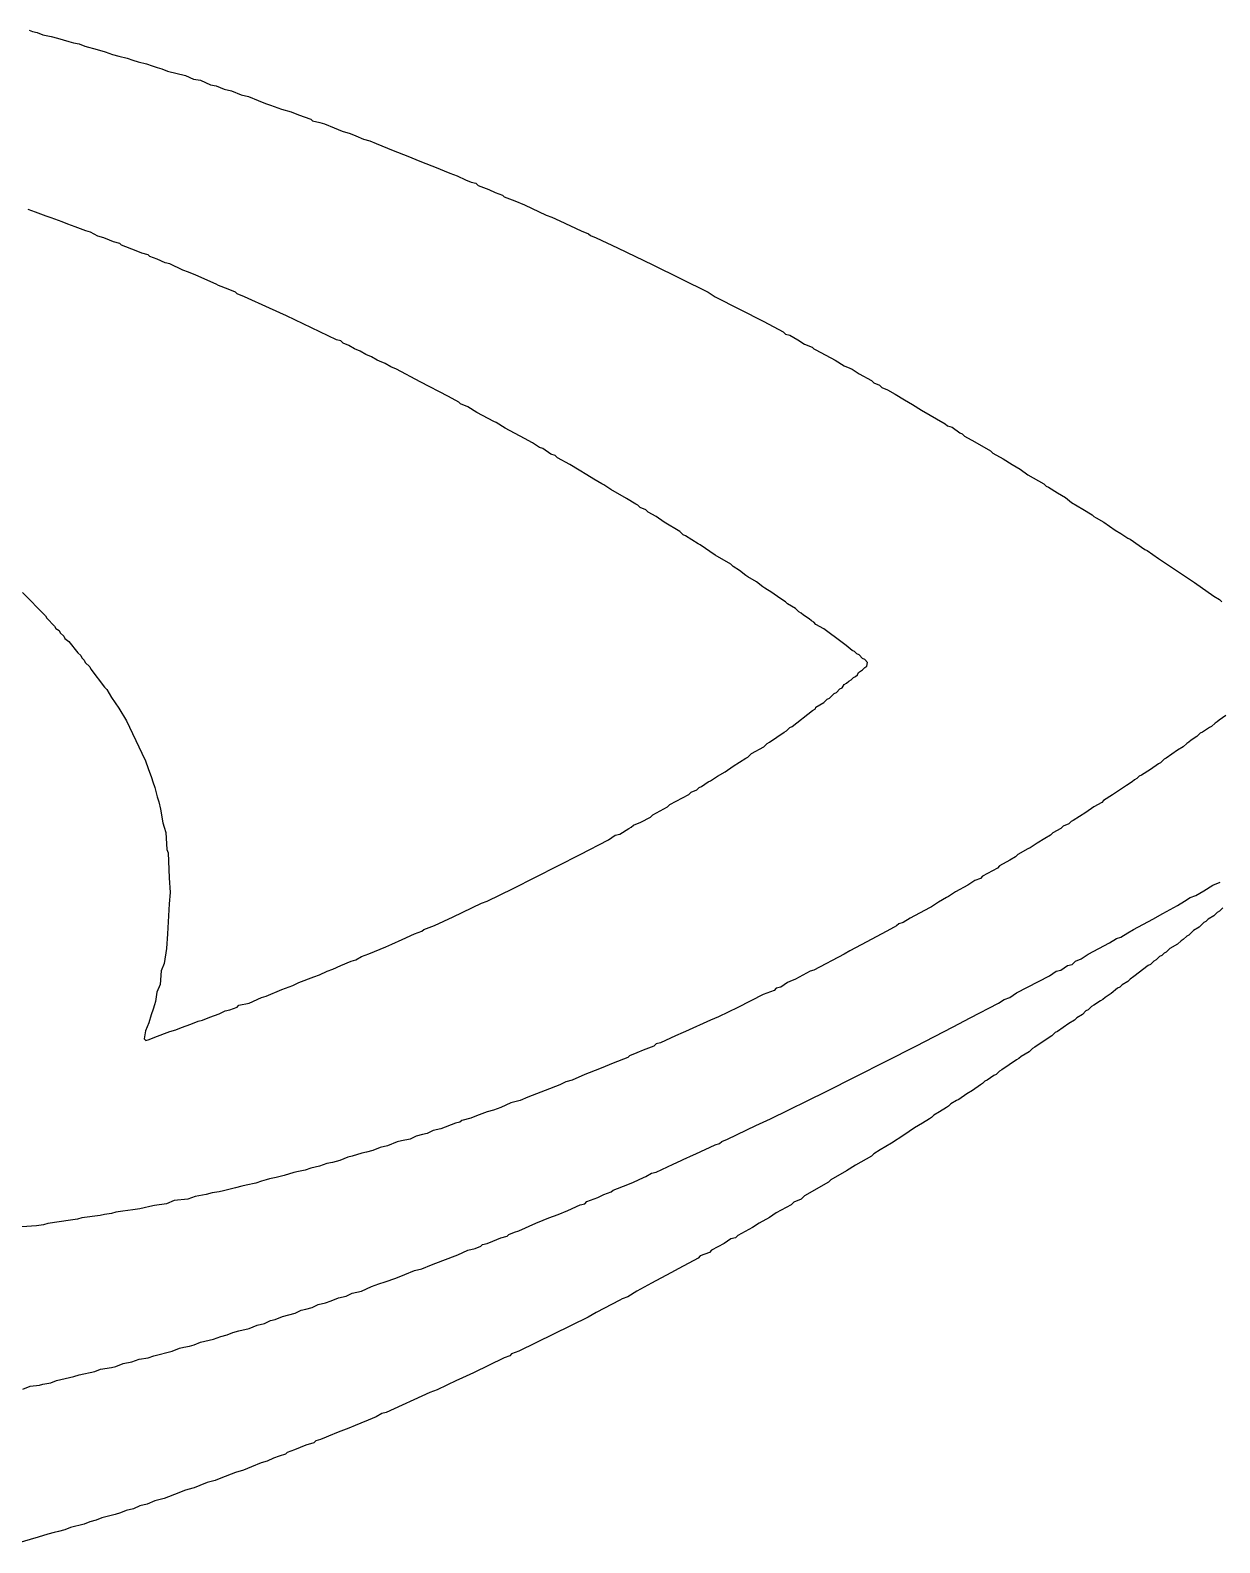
# Model space of a CAD drawing. Header units: inches. Extents: x 0 to 5359, y 0 to 5098.
# Drawn here: x 28.66 to 35.65, y 31.55 to 40.43 of the extents above; entities that cross this region are included whole.
import ezdxf

# ---------------------------------------------------------------- set-up
doc = ezdxf.new("R2010")
doc.units = ezdxf.units.IN
doc.layers.add('Top Overlay', color=2, linetype='Continuous')

msp = doc.modelspace()

# ---------------------------------------------------------------- linework, layer by layer
at = {"layer": 'Top Overlay'}
for p, q in [((28.6517, 40.4344), (28.6716, 40.4277)), ((28.6716, 40.4277), (28.6983, 40.421)), ((28.6983, 40.421), (28.7316, 40.4077)), ((28.7316, 40.4077), (28.7816, 40.3977)), ((28.7816, 40.3977), (28.8182, 40.3877)), ((28.8182, 40.3877), (28.8849, 40.3677)), ((28.8849, 40.3677), (28.9115, 40.3611)), ((28.9115, 40.3611), (28.9449, 40.3544)), ((28.9449, 40.3544), (28.9782, 40.3411)), ((28.9782, 40.3411), (29.0515, 40.3211)), ((29.0515, 40.3211), (29.0981, 40.3078)), ((29.0981, 40.3078), (29.1414, 40.2911)), ((29.1414, 40.2911), (29.1781, 40.2811)), ((29.1781, 40.2811), (29.2281, 40.2711)), ((29.2281, 40.2711), (29.2614, 40.2578)), ((29.2614, 40.2578), (29.2914, 40.2478)), ((29.2914, 40.2478), (29.3413, 40.2378)), ((29.3413, 40.2378), (29.3747, 40.2245)), ((29.3747, 40.2245), (29.4046, 40.2145)), ((29.4046, 40.2145), (29.4313, 40.2078)), ((29.4313, 40.2078), (29.4646, 40.1945)), ((29.4646, 40.1945), (29.5712, 40.1678)), ((29.5712, 40.1678), (29.6179, 40.1478)), ((29.6179, 40.1478), (29.6579, 40.1412)), ((29.6579, 40.1412), (29.7178, 40.1145)), ((29.7178, 40.1145), (29.7511, 40.1078)), ((29.7511, 40.1078), (29.7978, 40.0879)), ((29.7978, 40.0879), (29.8411, 40.0779)), ((29.8411, 40.0779), (29.8977, 40.0545)), ((29.8977, 40.0545), (29.9411, 40.0445)), ((29.9411, 40.0445), (29.9977, 40.0212)), ((29.9977, 40.0212), (30.041, 40.0046)), ((30.041, 40.0046), (30.071, 39.9946)), ((30.071, 39.9946), (30.1343, 39.9712)), ((30.1343, 39.9712), (30.1909, 39.9546)), ((30.1909, 39.9546), (30.2343, 39.9379)), ((30.2343, 39.9379), (30.3076, 39.9113)), ((30.3076, 39.9113), (30.3176, 39.9013)), ((30.3176, 39.9013), (30.3609, 39.8913)), ((30.3609, 39.8913), (30.3875, 39.8846)), ((30.3875, 39.8846), (30.4442, 39.8613)), ((30.4442, 39.8613), (30.4908, 39.8413)), ((30.4908, 39.8413), (30.5375, 39.828)), ((30.5375, 39.828), (30.5708, 39.8146)), ((30.5708, 39.8146), (30.6174, 39.7947)), ((30.6174, 39.7947), (30.6541, 39.7847)), ((30.6541, 39.7847), (30.6907, 39.768)), ((30.6907, 39.768), (30.7907, 39.728)), ((30.7907, 39.728), (30.8773, 39.6947)), ((30.8773, 39.6947), (30.9239, 39.6747)), ((30.9239, 39.6747), (30.9573, 39.6614)), ((30.9573, 39.6614), (31.0439, 39.6281)), ((31.0439, 39.6281), (31.0905, 39.6081)), ((31.0905, 39.6081), (31.1238, 39.5947)), ((31.1238, 39.5947), (31.1672, 39.5781)), ((31.1672, 39.5781), (31.2171, 39.5548)), ((31.2171, 39.5548), (31.2505, 39.5414)), ((31.2505, 39.5414), (31.2771, 39.5348)), ((31.2771, 39.5348), (31.2904, 39.5214)), ((31.2904, 39.5214), (31.3537, 39.4981)), ((31.3537, 39.4981), (31.3904, 39.4815)), ((31.3904, 39.4815), (31.4337, 39.4648)), ((28.6883, 39.3649), (28.645, 39.3815)), ((31.4337, 39.4648), (31.4437, 39.4548)), ((31.4437, 39.4548), (31.507, 39.4315)), ((31.507, 39.4315), (31.5636, 39.4082)), ((31.5636, 39.4082), (31.6903, 39.3482)), ((28.7516, 39.3415), (28.6883, 39.3649)), ((28.7816, 39.3315), (28.7516, 39.3415)), ((28.8449, 39.3082), (28.7816, 39.3315)), ((28.8782, 39.2949), (28.8449, 39.3082)), ((28.9215, 39.2782), (28.8782, 39.2949)), ((31.6903, 39.3482), (31.7236, 39.3349)), ((31.7236, 39.3349), (31.7702, 39.3149)), ((31.7702, 39.3149), (31.8968, 39.2549)), ((28.9848, 39.2549), (28.9215, 39.2782)), ((29.0115, 39.2482), (28.9848, 39.2549)), ((29.0548, 39.2249), (29.0115, 39.2482)), ((29.0915, 39.2149), (29.0548, 39.2249)), ((29.1248, 39.2016), (29.0915, 39.2149)), ((29.1481, 39.1916), (29.1248, 39.2016)), ((31.8968, 39.2549), (31.9401, 39.2382)), ((31.9401, 39.2382), (31.9501, 39.2283)), ((31.9501, 39.2283), (31.9834, 39.2149)), ((31.9834, 39.2149), (32.1101, 39.155)), ((29.1847, 39.1816), (29.1481, 39.1916)), ((29.1947, 39.1716), (29.1847, 39.1816)), ((29.2814, 39.1383), (29.1947, 39.1716)), ((29.3147, 39.125), (29.2814, 39.1383)), ((29.3513, 39.115), (29.3147, 39.125)), ((29.3613, 39.105), (29.3513, 39.115)), ((32.1101, 39.155), (32.3166, 39.055)), ((29.4046, 39.0883), (29.3613, 39.105)), ((29.4513, 39.0683), (29.4046, 39.0883)), ((29.4779, 39.0617), (29.4513, 39.0683)), ((29.5546, 39.025), (29.4779, 39.0617)), ((29.5879, 39.0117), (29.5546, 39.025)), ((32.3166, 39.055), (32.6431, 38.8951)), ((29.6312, 38.995), (29.5879, 39.0117)), ((29.7511, 38.9417), (29.6312, 38.995)), ((29.7645, 38.9351), (29.7511, 38.9417)), ((29.8211, 38.9117), (29.7645, 38.9351)), ((29.8644, 38.8951), (29.8211, 38.9117)), ((29.8744, 38.8851), (29.8644, 38.8951)), ((29.9177, 38.8684), (29.8744, 38.8851)), ((30.0643, 38.8018), (29.9177, 38.8684)), ((32.6431, 38.8951), (32.6831, 38.8684)), ((32.6831, 38.8684), (32.9697, 38.7218)), ((30.1643, 38.7551), (30.0643, 38.8018)), ((30.4575, 38.6152), (30.1643, 38.7551)), ((32.9697, 38.7218), (33.0829, 38.6618)), ((30.4841, 38.6085), (30.4575, 38.6152)), ((30.4975, 38.5952), (30.4841, 38.6085)), ((30.5308, 38.5819), (30.4975, 38.5952)), ((30.5641, 38.5619), (30.5308, 38.5819)), ((33.0829, 38.6618), (33.0963, 38.6485)), ((33.0963, 38.6485), (33.1229, 38.6419)), ((33.1229, 38.6419), (33.1696, 38.6152)), ((33.1696, 38.6152), (33.2095, 38.5885)), ((33.2095, 38.5885), (33.2529, 38.5719)), ((30.5974, 38.5486), (30.5641, 38.5619)), ((30.6307, 38.5286), (30.5974, 38.5486)), ((30.6641, 38.5152), (30.6307, 38.5286)), ((30.6974, 38.4953), (30.6641, 38.5152)), ((30.7107, 38.4886), (30.6974, 38.4953)), ((33.2529, 38.5719), (33.2629, 38.5619)), ((33.2629, 38.5619), (33.2762, 38.5552)), ((33.2762, 38.5552), (33.3895, 38.4953)), ((33.3895, 38.4953), (33.4428, 38.4619)), ((30.744, 38.4753), (30.7107, 38.4886)), ((30.7773, 38.4553), (30.744, 38.4753)), ((30.8107, 38.4419), (30.7773, 38.4553)), ((30.9506, 38.3686), (30.8107, 38.4419)), ((33.4428, 38.4619), (33.4761, 38.4486)), ((33.4761, 38.4486), (33.4894, 38.4419)), ((33.4894, 38.4419), (33.5294, 38.4153)), ((33.5294, 38.4153), (33.6027, 38.3753)), ((31.1172, 38.282), (30.9506, 38.3686)), ((33.6027, 38.3753), (33.616, 38.362)), ((33.616, 38.362), (33.6493, 38.3487)), ((33.6493, 38.3487), (33.6627, 38.3353)), ((33.6627, 38.3353), (33.696, 38.322)), ((33.696, 38.322), (33.7426, 38.2953)), ((31.1772, 38.2487), (31.1172, 38.282)), ((31.1872, 38.2387), (31.1772, 38.2487)), ((31.2305, 38.222), (31.1872, 38.2387)), ((33.7426, 38.2953), (33.7959, 38.262)), ((33.7959, 38.262), (33.8426, 38.2354)), ((33.8426, 38.2354), (33.8959, 38.2021)), ((31.2838, 38.1887), (31.2305, 38.222)), ((31.3837, 38.1354), (31.2838, 38.1887)), ((31.3971, 38.1288), (31.3837, 38.1354)), ((33.8959, 38.2021), (34.0358, 38.1221)), ((31.4504, 38.0954), (31.3971, 38.1288)), ((31.5636, 38.0355), (31.4504, 38.0954)), ((34.0358, 38.1221), (34.0492, 38.1088)), ((34.0492, 38.1088), (34.0758, 38.1021)), ((34.0758, 38.1021), (34.1225, 38.0688)), ((34.1225, 38.0688), (34.1358, 38.0621)), ((34.1358, 38.0621), (34.1491, 38.0488)), ((34.1491, 38.0488), (34.2091, 38.0155)), ((31.6103, 38.0088), (31.5636, 38.0355)), ((31.6503, 37.9822), (31.6103, 38.0088)), ((31.6703, 37.9755), (31.6503, 37.9822)), ((31.7169, 37.9422), (31.6703, 37.9755)), ((34.2091, 38.0155), (34.3024, 37.9622)), ((34.3024, 37.9622), (34.3157, 37.9488)), ((31.7436, 37.9355), (31.7169, 37.9422)), ((31.7569, 37.9222), (31.7436, 37.9355)), ((31.8302, 37.8822), (31.7569, 37.9222)), ((31.8835, 37.8489), (31.8302, 37.8822)), ((34.3157, 37.9488), (34.3757, 37.9155)), ((34.3757, 37.9155), (34.429, 37.8822)), ((34.429, 37.8822), (34.4756, 37.8556)), ((31.9301, 37.8222), (31.8835, 37.8489)), ((31.9701, 37.7956), (31.9301, 37.8222)), ((32.0168, 37.7689), (31.9701, 37.7956)), ((34.4756, 37.8556), (34.5223, 37.8222)), ((34.5223, 37.8222), (34.6156, 37.7689)), ((32.0301, 37.7623), (32.0168, 37.7689)), ((32.0701, 37.7356), (32.0301, 37.7623)), ((32.1634, 37.6823), (32.0701, 37.7356)), ((34.6156, 37.7689), (34.6289, 37.7556)), ((34.6289, 37.7556), (34.6422, 37.7489)), ((34.6422, 37.7489), (34.6955, 37.7156)), ((34.6955, 37.7156), (34.7422, 37.689)), ((32.2167, 37.649), (32.1634, 37.6823)), ((32.23, 37.6423), (32.2167, 37.649)), ((32.2433, 37.629), (32.23, 37.6423)), ((32.2766, 37.6157), (32.2433, 37.629)), ((32.29, 37.6023), (32.2766, 37.6157)), ((32.3366, 37.5757), (32.29, 37.6023)), ((34.7422, 37.689), (34.7788, 37.659)), ((34.7788, 37.659), (34.8455, 37.619)), ((34.8455, 37.619), (34.8988, 37.5857)), ((32.3833, 37.5424), (32.3366, 37.5757)), ((32.4766, 37.4891), (32.3833, 37.5424)), ((34.8988, 37.5857), (34.9088, 37.5757)), ((34.9088, 37.5757), (34.9221, 37.569)), ((34.9221, 37.569), (34.9687, 37.5424)), ((34.9687, 37.5424), (35.0354, 37.4957)), ((32.4965, 37.4691), (32.4766, 37.4891)), ((32.5099, 37.4624), (32.4965, 37.4691)), ((32.5832, 37.4158), (32.5099, 37.4624)), ((35.0354, 37.4957), (35.0687, 37.4757)), ((35.0687, 37.4757), (35.1087, 37.4491)), ((35.1087, 37.4491), (35.122, 37.4424)), ((35.122, 37.4424), (35.2086, 37.3824)), ((32.5965, 37.4091), (32.5832, 37.4158)), ((32.6831, 37.3491), (32.5965, 37.4091)), ((32.7764, 37.2958), (32.6831, 37.3491)), ((35.2086, 37.3824), (35.2219, 37.3758)), ((35.2219, 37.3758), (35.2886, 37.3291)), ((32.7897, 37.2825), (32.7764, 37.2958)), ((32.8264, 37.2592), (32.7897, 37.2825)), ((32.863, 37.2292), (32.8264, 37.2592)), ((35.2886, 37.3291), (35.3019, 37.3225)), ((35.3019, 37.3225), (35.3885, 37.2625)), ((35.3885, 37.2625), (35.4019, 37.2558)), ((35.4019, 37.2558), (35.4885, 37.1959)), ((32.8764, 37.2225), (32.863, 37.2292)), ((32.9263, 37.1925), (32.8764, 37.2225)), ((32.963, 37.1625), (32.9263, 37.1925)), ((32.9763, 37.1559), (32.963, 37.1625)), ((35.4885, 37.1959), (35.5018, 37.1892)), ((35.5018, 37.1892), (35.6151, 37.1092)), ((28.6117, 37.1292), (28.7483, 36.9926)), ((33.0163, 37.1292), (32.9763, 37.1559)), ((33.0629, 37.0959), (33.0163, 37.1292)), ((33.0963, 37.0759), (33.0629, 37.0959)), ((33.1096, 37.0626), (33.0963, 37.0759)), ((35.6151, 37.1092), (35.6484, 37.0892)), ((35.6484, 37.0892), (35.6617, 37.0759)), ((28.7483, 36.9926), (28.7549, 36.9793)), ((28.7549, 36.9793), (28.8016, 36.9326)), ((33.1562, 37.0359), (33.1096, 37.0626)), ((33.1762, 37.0159), (33.1562, 37.0359)), ((33.1896, 37.0093), (33.1762, 37.0159)), ((33.2029, 36.996), (33.1896, 37.0093)), ((33.2362, 36.976), (33.2029, 36.996)), ((28.8016, 36.9326), (28.8083, 36.9193)), ((28.8083, 36.9193), (28.8282, 36.906)), ((28.8282, 36.906), (28.8349, 36.8927)), ((28.8349, 36.8927), (28.8549, 36.8727)), ((33.2495, 36.9626), (33.2362, 36.976)), ((33.2629, 36.956), (33.2495, 36.9626)), ((33.2762, 36.9426), (33.2629, 36.956)), ((33.3228, 36.916), (33.2762, 36.9426)), ((33.4294, 36.836), (33.3228, 36.916)), ((28.8549, 36.8727), (28.8616, 36.8593)), ((28.8616, 36.8593), (28.8849, 36.8427)), ((28.8849, 36.8427), (28.9382, 36.7761)), ((33.4528, 36.8194), (33.4294, 36.836)), ((33.4894, 36.7894), (33.4528, 36.8194)), ((28.9382, 36.7761), (28.9549, 36.7594)), ((28.9549, 36.7594), (28.9615, 36.7461)), ((28.9615, 36.7461), (28.9748, 36.7327)), ((28.9748, 36.7327), (28.9815, 36.7194)), ((28.9815, 36.7194), (29.0082, 36.6928)), ((33.5027, 36.7827), (33.4894, 36.7894)), ((33.5161, 36.7694), (33.5027, 36.7827)), ((33.5294, 36.7627), (33.5161, 36.7694)), ((33.5494, 36.7427), (33.5294, 36.7627)), ((33.5627, 36.7361), (33.5494, 36.7427)), ((33.5794, 36.7194), (33.5627, 36.7361)), ((33.576, 36.6961), (33.5794, 36.7194)), ((29.0082, 36.6928), (29.0148, 36.6794)), ((29.0148, 36.6794), (29.0948, 36.5728)), ((33.4828, 36.6161), (33.4961, 36.6295)), ((33.4961, 36.6295), (33.5094, 36.6361)), ((33.5094, 36.6361), (33.5194, 36.6461)), ((33.5194, 36.6461), (33.5261, 36.6594)), ((33.5261, 36.6594), (33.5494, 36.6761)), ((33.5494, 36.6761), (33.5627, 36.6894)), ((33.5627, 36.6894), (33.576, 36.6961)), ((29.0948, 36.5728), (29.1081, 36.5595)), ((29.1081, 36.5595), (29.1348, 36.5128)), ((33.3561, 36.5095), (33.3828, 36.5362)), ((33.3828, 36.5362), (33.3961, 36.5428)), ((33.3961, 36.5428), (33.4161, 36.5628)), ((33.4161, 36.5628), (33.4294, 36.5695)), ((33.4294, 36.5695), (33.4428, 36.5895)), ((33.4428, 36.5895), (33.4561, 36.5961)), ((33.4561, 36.5961), (33.4694, 36.6095)), ((33.4694, 36.6095), (33.4828, 36.6161)), ((29.1348, 36.5128), (29.1781, 36.4495)), ((29.1781, 36.4495), (29.2247, 36.3762)), ((33.2562, 36.4362), (33.2729, 36.4462)), ((33.2729, 36.4462), (33.2762, 36.4562)), ((33.2762, 36.4562), (33.3228, 36.4829)), ((33.3228, 36.4829), (33.3428, 36.5028)), ((33.3428, 36.5028), (33.3561, 36.5095)), ((29.2247, 36.3762), (29.3147, 36.1863)), ((33.1362, 36.3429), (33.2562, 36.4362)), ((35.6218, 36.3629), (35.6018, 36.3429)), ((35.6351, 36.3696), (35.6218, 36.3629)), ((35.6451, 36.3796), (35.6351, 36.3696)), ((35.6851, 36.4062), (35.6451, 36.3796)), ((33.003, 36.2496), (33.0896, 36.3096)), ((33.0896, 36.3096), (33.1029, 36.3163)), ((33.1029, 36.3163), (33.1229, 36.3363)), ((33.1229, 36.3363), (33.1362, 36.3429)), ((35.5151, 36.2829), (35.4818, 36.263)), ((35.5351, 36.3029), (35.5151, 36.2829)), ((35.5485, 36.3096), (35.5351, 36.3029)), ((35.5884, 36.3363), (35.5485, 36.3096)), ((35.6018, 36.3429), (35.5884, 36.3363)), ((29.3147, 36.1863), (29.3347, 36.1397)), ((32.8764, 36.163), (32.8964, 36.183)), ((32.8964, 36.183), (32.9697, 36.223)), ((32.9697, 36.223), (32.9896, 36.243)), ((32.9896, 36.243), (33.003, 36.2496)), ((35.4019, 36.203), (35.3352, 36.1563)), ((35.4352, 36.223), (35.4019, 36.203)), ((35.4552, 36.243), (35.4352, 36.223)), ((35.4685, 36.2496), (35.4552, 36.243)), ((35.4818, 36.263), (35.4685, 36.2496)), ((29.3347, 36.1397), (29.3513, 36.0964)), ((29.3513, 36.0964), (29.3713, 36.0431)), ((32.7431, 36.0764), (32.7897, 36.1097)), ((32.7897, 36.1097), (32.863, 36.1563)), ((32.863, 36.1563), (32.8764, 36.163)), ((35.2886, 36.123), (35.2419, 36.0897)), ((35.3019, 36.1297), (35.2886, 36.123)), ((35.3219, 36.1497), (35.3019, 36.1297)), ((35.3352, 36.1563), (35.3219, 36.1497)), ((29.3713, 36.0431), (29.378, 36.0164)), ((29.378, 36.0164), (29.3913, 35.9831)), ((32.6032, 35.9898), (32.6431, 36.0164)), ((32.6431, 36.0164), (32.6565, 36.0231)), ((32.6565, 36.0231), (32.6965, 36.0497)), ((32.6965, 36.0497), (32.7431, 36.0764)), ((35.1353, 36.0164), (35.102, 35.9964)), ((35.1486, 36.0297), (35.1353, 36.0164)), ((35.162, 36.0364), (35.1486, 36.0297)), ((35.1753, 36.0497), (35.162, 36.0364)), ((35.1886, 36.0564), (35.1753, 36.0497)), ((35.2419, 36.0897), (35.1886, 36.0564)), ((29.3913, 35.9831), (29.4046, 35.9298)), ((29.4046, 35.9298), (29.4146, 35.8998)), ((32.4166, 35.8831), (32.5299, 35.9431)), ((32.5299, 35.9431), (32.5432, 35.9564)), ((32.5432, 35.9564), (32.5765, 35.9698)), ((32.5765, 35.9698), (32.5898, 35.9831)), ((32.5898, 35.9831), (32.6032, 35.9898)), ((35.0187, 35.9398), (34.9654, 35.9065)), ((35.102, 35.9964), (35.0187, 35.9398)), ((29.4146, 35.8998), (29.4246, 35.8565)), ((29.4246, 35.8565), (29.438, 35.7765)), ((32.3166, 35.8232), (32.4033, 35.8698)), ((32.4033, 35.8698), (32.4166, 35.8831)), ((34.8621, 35.8365), (34.7888, 35.7898)), ((34.9088, 35.8698), (34.8621, 35.8365)), ((34.9554, 35.8965), (34.9088, 35.8698)), ((34.9654, 35.9065), (34.9554, 35.8965)), ((29.438, 35.7765), (29.4446, 35.7499)), ((29.4446, 35.7499), (29.4546, 35.7199)), ((32.1234, 35.7099), (32.1767, 35.7432)), ((32.1767, 35.7432), (32.19, 35.7499)), ((32.19, 35.7499), (32.2033, 35.7632)), ((32.2033, 35.7632), (32.2467, 35.7798)), ((32.2467, 35.7798), (32.3033, 35.8098)), ((32.3033, 35.8098), (32.3166, 35.8232)), ((34.7155, 35.7432), (34.6689, 35.7165)), ((34.7288, 35.7565), (34.7155, 35.7432)), ((34.7622, 35.7699), (34.7288, 35.7565)), ((34.7755, 35.7832), (34.7622, 35.7699)), ((34.7888, 35.7898), (34.7755, 35.7832)), ((29.4546, 35.7199), (29.4613, 35.6199)), ((31.8902, 35.5899), (32.0567, 35.6766)), ((32.0567, 35.6766), (32.0967, 35.7032)), ((32.0967, 35.7032), (32.1234, 35.7099)), ((34.5756, 35.6566), (34.5356, 35.6299)), ((34.6222, 35.6832), (34.5756, 35.6566)), ((34.6555, 35.7032), (34.6222, 35.6832)), ((34.6689, 35.7165), (34.6555, 35.7032)), ((29.4613, 35.6199), (29.4679, 35.5999)), ((29.4679, 35.5999), (29.4746, 35.4533)), ((31.497, 35.39), (31.8902, 35.5899)), ((34.449, 35.5766), (34.4157, 35.5566)), ((34.4623, 35.5899), (34.449, 35.5766)), ((34.5223, 35.6233), (34.4623, 35.5899)), ((34.5356, 35.6299), (34.5223, 35.6233)), ((34.3424, 35.51), (34.2557, 35.4633)), ((34.3557, 35.5233), (34.3424, 35.51)), ((34.4157, 35.5566), (34.3557, 35.5233)), ((29.4746, 35.4533), (29.4813, 35.3667)), ((31.3437, 35.3167), (31.497, 35.39)), ((34.1691, 35.41), (34.0958, 35.37)), ((34.2091, 35.4367), (34.1691, 35.41)), ((34.2424, 35.45), (34.2091, 35.4367)), ((34.2557, 35.4633), (34.2424, 35.45)), ((35.5551, 35.3767), (35.6084, 35.41)), ((35.6084, 35.41), (35.6517, 35.4267)), ((29.4746, 35.3001), (29.4646, 35.1235)), ((29.4813, 35.3667), (29.4746, 35.3001)), ((31.1438, 35.2234), (31.3104, 35.3034)), ((31.3104, 35.3034), (31.3437, 35.3167)), ((33.9959, 35.3101), (33.9559, 35.2834)), ((34.0425, 35.3367), (33.9959, 35.3101)), ((34.0558, 35.3434), (34.0425, 35.3367)), ((34.0958, 35.37), (34.0558, 35.3434)), ((35.4019, 35.2901), (35.4418, 35.3167)), ((35.4418, 35.3167), (35.4752, 35.3367)), ((35.4752, 35.3367), (35.5085, 35.35)), ((35.5085, 35.35), (35.5551, 35.3767)), ((31.0339, 35.1735), (31.1438, 35.2234)), ((33.8293, 35.2168), (33.7893, 35.1901)), ((33.9425, 35.2767), (33.8293, 35.2168)), ((33.9559, 35.2834), (33.9425, 35.2767)), ((35.142, 35.1501), (35.2553, 35.2101)), ((35.2553, 35.2101), (35.3152, 35.2434)), ((35.3152, 35.2434), (35.4019, 35.2901)), ((35.5818, 35.2101), (35.5685, 35.1968)), ((35.6151, 35.2301), (35.5818, 35.2101)), ((35.6351, 35.2501), (35.6151, 35.2301)), ((35.6484, 35.2568), (35.6351, 35.2501)), ((35.6684, 35.2767), (35.6484, 35.2568)), ((29.4646, 35.1235), (29.458, 35.0369)), ((30.844, 35.0902), (30.9173, 35.1235)), ((30.9173, 35.1235), (30.9606, 35.1401)), ((30.9606, 35.1401), (30.9706, 35.1501)), ((30.9706, 35.1501), (31.0339, 35.1735)), ((33.6893, 35.1368), (33.576, 35.0768)), ((33.736, 35.1635), (33.6893, 35.1368)), ((33.7493, 35.1701), (33.736, 35.1635)), ((33.7626, 35.1835), (33.7493, 35.1701)), ((33.7893, 35.1901), (33.7626, 35.1835)), ((35.0687, 35.1035), (35.1087, 35.1301)), ((35.1087, 35.1301), (35.142, 35.1501)), ((35.4685, 35.1168), (35.4552, 35.1102)), ((35.4952, 35.1435), (35.4685, 35.1168)), ((35.5285, 35.1635), (35.4952, 35.1435)), ((35.5551, 35.1901), (35.5285, 35.1635)), ((35.5685, 35.1968), (35.5551, 35.1901)), ((29.458, 35.0369), (29.4446, 34.9502)), ((30.6474, 35.0069), (30.7474, 35.0469)), ((30.7474, 35.0469), (30.784, 35.0635)), ((30.784, 35.0635), (30.844, 35.0902)), ((33.4761, 35.0235), (33.4428, 35.0035)), ((33.576, 35.0768), (33.4761, 35.0235)), ((34.8754, 35.0035), (35.0021, 35.0702)), ((35.0021, 35.0702), (35.042, 35.0968)), ((35.042, 35.0968), (35.0687, 35.1035)), ((35.3552, 35.0369), (35.3352, 35.0169)), ((35.4019, 35.0635), (35.3552, 35.0369)), ((35.4219, 35.0835), (35.4019, 35.0635)), ((35.4352, 35.0902), (35.4219, 35.0835)), ((35.4552, 35.1102), (35.4352, 35.0902)), ((29.4446, 34.9502), (29.428, 34.9069)), ((30.4375, 34.9169), (30.4841, 34.9369)), ((30.4841, 34.9369), (30.5441, 34.9636)), ((30.5441, 34.9636), (30.5708, 34.9702)), ((30.5708, 34.9702), (30.6041, 34.9902)), ((30.6041, 34.9902), (30.6474, 35.0069)), ((33.4428, 35.0035), (33.2629, 34.9103)), ((34.7155, 34.9103), (34.7555, 34.9369)), ((34.7555, 34.9369), (34.7822, 34.9436)), ((34.7822, 34.9436), (34.8021, 34.9636)), ((34.8021, 34.9636), (34.8355, 34.9769)), ((34.8355, 34.9769), (34.8754, 35.0035)), ((35.2286, 34.9369), (35.1453, 34.8736)), ((35.2419, 34.9436), (35.2286, 34.9369)), ((35.2619, 34.9636), (35.2419, 34.9436)), ((35.2753, 34.9702), (35.2619, 34.9636)), ((35.2952, 34.9902), (35.2753, 34.9702)), ((35.3086, 34.9969), (35.2952, 34.9902)), ((35.3219, 35.0102), (35.3086, 34.9969)), ((35.3352, 35.0169), (35.3219, 35.0102)), ((29.428, 34.9069), (29.4213, 34.827)), ((30.2376, 34.837), (30.3242, 34.8703)), ((30.3242, 34.8703), (30.3575, 34.8836)), ((30.3575, 34.8836), (30.4042, 34.9036)), ((30.4042, 34.9036), (30.4375, 34.9169)), ((33.1562, 34.8569), (33.1229, 34.8436)), ((33.2429, 34.9036), (33.1562, 34.8569)), ((33.2629, 34.9103), (33.2429, 34.9036)), ((34.4556, 34.777), (34.6489, 34.8769)), ((34.6489, 34.8769), (34.6889, 34.9036)), ((34.6889, 34.9036), (34.7155, 34.9103)), ((35.122, 34.8569), (35.1087, 34.8436)), ((35.1453, 34.8736), (35.122, 34.8569)), ((29.4013, 34.7803), (29.3946, 34.727)), ((29.4213, 34.827), (29.4013, 34.7803)), ((30.0177, 34.7503), (30.0443, 34.757)), ((30.0443, 34.757), (30.1376, 34.797)), ((30.1376, 34.797), (30.2009, 34.8203)), ((30.2009, 34.8203), (30.2376, 34.837)), ((32.9663, 34.767), (32.8164, 34.6904)), ((33.0296, 34.7903), (32.9663, 34.767)), ((33.043, 34.8036), (33.0296, 34.7903)), ((33.0696, 34.8103), (33.043, 34.8036)), ((33.1096, 34.837), (33.0696, 34.8103)), ((33.1229, 34.8436), (33.1096, 34.837)), ((34.4157, 34.7503), (34.4556, 34.777)), ((35.012, 34.7736), (34.9754, 34.7503)), ((35.0487, 34.8036), (35.012, 34.7736)), ((35.062, 34.8103), (35.0487, 34.8036)), ((35.0754, 34.8236), (35.062, 34.8103)), ((35.1087, 34.8436), (35.0754, 34.8236)), ((29.3813, 34.6804), (29.368, 34.647)), ((29.388, 34.707), (29.3813, 34.6804)), ((29.3946, 34.727), (29.388, 34.707)), ((29.7678, 34.6537), (29.8045, 34.6704)), ((29.8045, 34.6704), (29.8311, 34.677)), ((29.8311, 34.677), (29.8744, 34.6937)), ((29.8744, 34.6937), (29.8844, 34.7037)), ((29.8844, 34.7037), (29.9444, 34.717)), ((29.9444, 34.717), (30.0177, 34.7503)), ((32.8164, 34.6904), (32.7031, 34.637)), ((34.1824, 34.6304), (34.349, 34.717)), ((34.349, 34.717), (34.3823, 34.737)), ((34.3823, 34.737), (34.4157, 34.7503)), ((34.8621, 34.6704), (34.8421, 34.6504)), ((34.8754, 34.677), (34.8621, 34.6704)), ((34.8954, 34.697), (34.8754, 34.677)), ((34.9088, 34.7037), (34.8954, 34.697)), ((34.9487, 34.7303), (34.9088, 34.7037)), ((34.9621, 34.737), (34.9487, 34.7303)), ((34.9754, 34.7503), (34.9621, 34.737)), ((29.3547, 34.6004), (29.3347, 34.5537)), ((29.368, 34.647), (29.3547, 34.6004)), ((29.5479, 34.5737), (29.6012, 34.5937)), ((29.6012, 34.5937), (29.6445, 34.6104)), ((29.6445, 34.6104), (29.6712, 34.6171)), ((29.6712, 34.6171), (29.7145, 34.6337)), ((29.7145, 34.6337), (29.7678, 34.6537)), ((32.6565, 34.6171), (32.5099, 34.5504)), ((32.7031, 34.637), (32.6565, 34.6171)), ((34.0825, 34.5771), (34.1824, 34.6304)), ((34.7622, 34.5971), (34.6955, 34.5504)), ((34.7955, 34.6171), (34.7622, 34.5971)), ((34.8088, 34.6304), (34.7955, 34.6171)), ((34.8421, 34.6504), (34.8088, 34.6304)), ((29.3347, 34.5537), (29.328, 34.5071)), ((29.328, 34.5071), (29.338, 34.4971)), ((29.338, 34.4971), (29.358, 34.5038)), ((29.358, 34.5038), (29.3913, 34.5171)), ((29.3913, 34.5171), (29.4779, 34.5504)), ((29.4779, 34.5504), (29.5146, 34.5604)), ((29.5146, 34.5604), (29.5479, 34.5737)), ((32.4499, 34.5238), (32.3633, 34.4838)), ((32.4965, 34.5438), (32.4499, 34.5238)), ((32.5099, 34.5504), (32.4965, 34.5438)), ((33.8626, 34.4638), (34.0825, 34.5771)), ((34.6289, 34.5038), (34.5623, 34.4571)), ((34.6622, 34.5238), (34.6289, 34.5038)), ((34.6822, 34.5438), (34.6622, 34.5238)), ((34.6955, 34.5504), (34.6822, 34.5438)), ((32.18, 34.4071), (32.17, 34.3972)), ((32.2233, 34.4238), (32.18, 34.4071)), ((32.26, 34.4405), (32.2233, 34.4238)), ((32.3233, 34.4638), (32.26, 34.4405)), ((32.3366, 34.4771), (32.3233, 34.4638)), ((32.3633, 34.4838), (32.3366, 34.4771)), ((33.3362, 34.1972), (33.8626, 34.4638)), ((34.4823, 34.4038), (34.469, 34.3905)), ((34.5289, 34.4305), (34.4823, 34.4038)), ((34.5489, 34.4505), (34.5289, 34.4305)), ((34.5623, 34.4571), (34.5489, 34.4505)), ((32.0034, 34.3305), (31.9168, 34.2972)), ((32.0368, 34.3438), (32.0034, 34.3305)), ((32.0834, 34.3638), (32.0368, 34.3438)), ((32.17, 34.3972), (32.0834, 34.3638)), ((34.3557, 34.3172), (34.3357, 34.2972)), ((34.369, 34.3239), (34.3557, 34.3172)), ((34.4556, 34.3838), (34.369, 34.3239)), ((34.469, 34.3905), (34.4556, 34.3838)), ((31.7702, 34.2372), (31.6836, 34.2039)), ((31.8069, 34.2539), (31.7702, 34.2372)), ((31.8435, 34.2639), (31.8069, 34.2539)), ((31.9168, 34.2972), (31.8435, 34.2639)), ((34.2424, 34.2372), (34.1958, 34.2039)), ((34.2557, 34.2439), (34.2424, 34.2372)), ((34.2691, 34.2572), (34.2557, 34.2439)), ((34.2824, 34.2639), (34.2691, 34.2572)), ((34.3224, 34.2905), (34.2824, 34.2639)), ((34.3357, 34.2972), (34.3224, 34.2905)), ((31.537, 34.1439), (31.4837, 34.1306)), ((31.5836, 34.1639), (31.537, 34.1439)), ((31.6836, 34.2039), (31.5836, 34.1639)), ((33.0096, 34.0373), (33.3362, 34.1972)), ((34.1025, 34.1439), (34.0691, 34.1239)), ((34.1158, 34.1506), (34.1025, 34.1439)), ((34.1624, 34.1839), (34.1158, 34.1506)), ((34.1958, 34.2039), (34.1624, 34.1839)), ((31.2804, 34.054), (31.2471, 34.0407)), ((31.3437, 34.0773), (31.2804, 34.054)), ((31.3804, 34.0873), (31.3437, 34.0773)), ((31.4237, 34.104), (31.3804, 34.0873)), ((31.4837, 34.1306), (31.4237, 34.104)), ((33.9692, 34.0573), (33.9559, 34.044)), ((34.0025, 34.0773), (33.9692, 34.0573)), ((34.0425, 34.104), (34.0025, 34.0773)), ((34.0558, 34.1106), (34.0425, 34.104)), ((34.0691, 34.1239), (34.0558, 34.1106)), ((31.0272, 33.9674), (30.9906, 33.9507)), ((31.0705, 33.9773), (31.0272, 33.9674)), ((31.1572, 34.0107), (31.0705, 33.9773)), ((31.1838, 34.0173), (31.1572, 34.0107)), ((31.1938, 34.0273), (31.1838, 34.0173)), ((31.2471, 34.0407), (31.1938, 34.0273)), ((32.7564, 33.9174), (32.923, 33.9973)), ((32.923, 33.9973), (33.0096, 34.0373)), ((33.8559, 33.984), (33.7926, 33.9407)), ((33.9026, 34.0107), (33.8559, 33.984)), ((33.9425, 34.0373), (33.9026, 34.0107)), ((33.9559, 34.044), (33.9425, 34.0373)), ((30.7574, 33.8774), (30.714, 33.8674)), ((30.814, 33.9007), (30.7574, 33.8774)), ((30.8406, 33.9074), (30.814, 33.9007)), ((30.8906, 33.9174), (30.8406, 33.9074)), ((30.9273, 33.934), (30.8906, 33.9174)), ((30.9639, 33.944), (30.9273, 33.934)), ((30.9906, 33.9507), (30.9639, 33.944)), ((32.5698, 33.8308), (32.6831, 33.8841)), ((32.6831, 33.8841), (32.7098, 33.8907)), ((32.7098, 33.8907), (32.7231, 33.904)), ((32.7231, 33.904), (32.7564, 33.9174)), ((33.7193, 33.8941), (33.6527, 33.8541)), ((33.7926, 33.9407), (33.7193, 33.8941)), ((30.4342, 33.7808), (30.4008, 33.7741)), ((30.4775, 33.7908), (30.4342, 33.7808)), ((30.5241, 33.8108), (30.4775, 33.7908)), ((30.5508, 33.8174), (30.5241, 33.8108)), ((30.6074, 33.8341), (30.5508, 33.8174)), ((30.6341, 33.8407), (30.6074, 33.8341)), ((30.6707, 33.8507), (30.6341, 33.8407)), ((30.714, 33.8674), (30.6707, 33.8507)), ((32.4366, 33.7708), (32.4832, 33.7908)), ((32.4832, 33.7908), (32.4965, 33.7974)), ((32.4965, 33.7974), (32.5565, 33.8241)), ((32.5565, 33.8241), (32.5698, 33.8308)), ((33.6027, 33.8174), (33.5094, 33.7641)), ((33.616, 33.8308), (33.6027, 33.8174)), ((33.6527, 33.8541), (33.616, 33.8308)), ((30.1043, 33.6908), (30.0643, 33.6842)), ((30.151, 33.7041), (30.1043, 33.6908)), ((30.2076, 33.7208), (30.151, 33.7041)), ((30.2343, 33.7275), (30.2076, 33.7208)), ((30.2742, 33.7341), (30.2343, 33.7275)), ((30.3076, 33.7475), (30.2742, 33.7341)), ((30.3575, 33.7575), (30.3076, 33.7475)), ((30.4008, 33.7741), (30.3575, 33.7575)), ((32.2033, 33.6642), (32.2633, 33.6908)), ((32.2633, 33.6908), (32.2766, 33.6975)), ((32.2766, 33.6975), (32.31, 33.7175)), ((32.31, 33.7175), (32.3366, 33.7241)), ((32.3366, 33.7241), (32.4366, 33.7708)), ((33.4561, 33.7308), (33.3628, 33.6775)), ((33.5094, 33.7641), (33.4561, 33.7308)), ((29.7678, 33.6075), (29.7278, 33.6009)), ((29.7945, 33.6142), (29.7678, 33.6075)), ((29.8644, 33.6308), (29.7945, 33.6142)), ((29.9011, 33.6408), (29.8644, 33.6308)), ((29.9277, 33.6475), (29.9011, 33.6408)), ((29.9844, 33.6575), (29.9277, 33.6475)), ((30.0177, 33.6708), (29.9844, 33.6575)), ((30.0443, 33.6775), (30.0177, 33.6708)), ((30.0643, 33.6842), (30.0443, 33.6775)), ((32.0301, 33.5909), (32.0734, 33.6075)), ((32.0734, 33.6075), (32.0834, 33.6175)), ((32.0834, 33.6175), (32.17, 33.6508)), ((32.17, 33.6508), (32.2033, 33.6642)), ((33.3495, 33.6642), (33.2095, 33.5842)), ((33.3628, 33.6775), (33.3495, 33.6642)), ((29.328, 33.5142), (29.3014, 33.5076)), ((29.3613, 33.5209), (29.328, 33.5142)), ((29.388, 33.5276), (29.3613, 33.5209)), ((29.458, 33.5376), (29.388, 33.5276)), ((29.5046, 33.5575), (29.458, 33.5376)), ((29.5846, 33.5642), (29.5046, 33.5575)), ((29.6279, 33.5809), (29.5846, 33.5642)), ((29.6912, 33.5909), (29.6279, 33.5809)), ((29.7278, 33.6009), (29.6912, 33.5909)), ((31.8169, 33.4976), (31.8902, 33.5309)), ((31.8902, 33.5309), (31.9168, 33.5376)), ((31.9168, 33.5376), (31.9301, 33.5509)), ((31.9301, 33.5509), (31.9934, 33.5742)), ((31.9934, 33.5742), (32.0301, 33.5909)), ((33.1296, 33.5309), (33.043, 33.4842)), ((33.1462, 33.5475), (33.1296, 33.5309)), ((33.1896, 33.5642), (33.1462, 33.5475)), ((33.2095, 33.5842), (33.1896, 33.5642)), ((28.8949, 33.4409), (28.7616, 33.4209)), ((28.9349, 33.4476), (28.8949, 33.4409)), ((28.9615, 33.4543), (28.9349, 33.4476)), ((29.0681, 33.4676), (28.9615, 33.4543)), ((29.0948, 33.4742), (29.0681, 33.4676)), ((29.1348, 33.4809), (29.0948, 33.4742)), ((29.1614, 33.4876), (29.1348, 33.4809)), ((29.2014, 33.4942), (29.1614, 33.4876)), ((29.2614, 33.5009), (29.2014, 33.4942)), ((29.3014, 33.5076), (29.2614, 33.5009)), ((31.5303, 33.3776), (31.6303, 33.4243)), ((31.6303, 33.4243), (31.6736, 33.4409)), ((31.6736, 33.4409), (31.7069, 33.4543)), ((31.7069, 33.4543), (31.7602, 33.4742)), ((31.7602, 33.4742), (31.8169, 33.4976)), ((32.943, 33.4243), (32.903, 33.3976)), ((33.003, 33.4576), (32.943, 33.4243)), ((33.043, 33.4842), (33.003, 33.4576)), ((28.695, 33.4076), (28.6083, 33.4009)), ((28.735, 33.4143), (28.695, 33.4076)), ((28.7616, 33.4209), (28.735, 33.4143)), ((31.3771, 33.3177), (31.4237, 33.3376)), ((31.4237, 33.3376), (31.4604, 33.3476)), ((31.4604, 33.3476), (31.4704, 33.3576)), ((31.4704, 33.3576), (31.5037, 33.371)), ((31.5037, 33.371), (31.5303, 33.3776)), ((32.8031, 33.3376), (32.7764, 33.331)), ((32.8164, 33.351), (32.8031, 33.3376)), ((32.903, 33.3976), (32.8164, 33.351)), ((31.1705, 33.2377), (31.2305, 33.2643)), ((31.2305, 33.2643), (31.2738, 33.2743)), ((31.2738, 33.2743), (31.3071, 33.2877)), ((31.3071, 33.2877), (31.3171, 33.2977)), ((31.3171, 33.2977), (31.3437, 33.3043)), ((31.3437, 33.3043), (31.3771, 33.3177)), ((32.6498, 33.251), (32.5965, 33.231)), ((32.6631, 33.2643), (32.6498, 33.251)), ((32.7364, 33.3043), (32.6631, 33.2643)), ((32.7764, 33.331), (32.7364, 33.3043)), ((30.9606, 33.1544), (31.0172, 33.1777)), ((31.0172, 33.1777), (31.0839, 33.2044)), ((31.0839, 33.2044), (31.1705, 33.2377)), ((32.4699, 33.1577), (32.4232, 33.1311)), ((32.5832, 33.2177), (32.4699, 33.1577)), ((32.5965, 33.231), (32.5832, 33.2177)), ((30.7074, 33.0678), (30.744, 33.0778)), ((30.744, 33.0778), (30.8073, 33.1011)), ((30.8073, 33.1011), (30.8606, 33.1211)), ((30.8606, 33.1211), (30.9173, 33.1444)), ((30.9173, 33.1444), (30.9606, 33.1544)), ((32.31, 33.0711), (32.2233, 33.0245)), ((32.4232, 33.1311), (32.31, 33.0711)), ((30.4275, 32.9678), (30.4708, 32.9845)), ((30.4708, 32.9845), (30.5141, 32.9945)), ((30.5141, 32.9945), (30.5508, 33.0111)), ((30.5508, 33.0111), (30.6041, 33.0245)), ((30.6041, 33.0245), (30.6641, 33.0511)), ((30.6641, 33.0511), (30.7074, 33.0678)), ((32.17, 32.9911), (32.1367, 32.9778)), ((32.2233, 33.0245), (32.17, 32.9911)), ((30.141, 32.8745), (30.2143, 32.8945)), ((30.2143, 32.8945), (30.2509, 32.9112)), ((30.2509, 32.9112), (30.2776, 32.9178)), ((30.2776, 32.9178), (30.3142, 32.9278)), ((30.3142, 32.9278), (30.3509, 32.9445)), ((30.3509, 32.9445), (30.3942, 32.9545)), ((30.3942, 32.9545), (30.4275, 32.9678)), ((31.9834, 32.8978), (31.9368, 32.8712)), ((32.1234, 32.9711), (31.9834, 32.8978)), ((32.1367, 32.9778), (32.1234, 32.9711)), ((29.8844, 32.7912), (29.9444, 32.8046)), ((29.9444, 32.8046), (29.991, 32.8245)), ((29.991, 32.8245), (30.0344, 32.8345)), ((30.0344, 32.8345), (30.071, 32.8512)), ((30.071, 32.8512), (30.0977, 32.8579)), ((30.0977, 32.8579), (30.141, 32.8745)), ((31.9368, 32.8712), (31.5303, 32.6713)), ((29.6212, 32.7079), (29.6579, 32.7246)), ((29.6579, 32.7246), (29.7345, 32.7413)), ((29.7345, 32.7413), (29.7778, 32.7579)), ((29.7778, 32.7579), (29.8145, 32.7679)), ((29.8145, 32.7679), (29.8478, 32.7812)), ((29.8478, 32.7812), (29.8844, 32.7912)), ((29.2547, 32.608), (29.298, 32.6246)), ((29.298, 32.6246), (29.3513, 32.6313)), ((29.3513, 32.6313), (29.3847, 32.6446)), ((29.3847, 32.6446), (29.4913, 32.6713)), ((29.4913, 32.6713), (29.5346, 32.6879)), ((29.5346, 32.6879), (29.5612, 32.6946)), ((29.5612, 32.6946), (29.5946, 32.7013)), ((29.5946, 32.7013), (29.6212, 32.7079)), ((31.4437, 32.6313), (31.2638, 32.5447)), ((31.477, 32.6446), (31.4437, 32.6313)), ((31.487, 32.6546), (31.477, 32.6446)), ((31.5303, 32.6713), (31.487, 32.6546)), ((28.9449, 32.5314), (29.0381, 32.5513)), ((29.0381, 32.5513), (29.0715, 32.5647)), ((29.0715, 32.5647), (29.1348, 32.5747)), ((29.1348, 32.5747), (29.1614, 32.5813)), ((29.1614, 32.5813), (29.2047, 32.598)), ((29.2047, 32.598), (29.2547, 32.608)), ((31.2638, 32.5447), (31.1772, 32.5047)), ((28.615, 32.4481), (28.6583, 32.4647)), ((28.6583, 32.4647), (28.7116, 32.4714)), ((28.7116, 32.4714), (28.7316, 32.478)), ((28.7316, 32.478), (28.7783, 32.4847)), ((28.7783, 32.4847), (28.8116, 32.498)), ((28.8116, 32.498), (28.9149, 32.5214)), ((28.9149, 32.5214), (28.9449, 32.5314)), ((31.1638, 32.498), (31.0505, 32.4447)), ((31.1772, 32.5047), (31.1638, 32.498)), ((31.0072, 32.4281), (30.7507, 32.3115)), ((31.0505, 32.4447), (31.0072, 32.4281)), ((30.6907, 32.2848), (30.6441, 32.2648)), ((30.724, 32.3048), (30.6907, 32.2848)), ((30.7507, 32.3115), (30.724, 32.3048)), ((30.4675, 32.1948), (30.4108, 32.1715)), ((30.5308, 32.2182), (30.4675, 32.1948)), ((30.5674, 32.2348), (30.5308, 32.2182)), ((30.6008, 32.2481), (30.5674, 32.2348)), ((30.6441, 32.2648), (30.6008, 32.2481)), ((30.2109, 32.0916), (30.1676, 32.0749)), ((30.2776, 32.1182), (30.2109, 32.0916)), ((30.3242, 32.1315), (30.2776, 32.1182)), ((30.3375, 32.1449), (30.3242, 32.1315)), ((30.3642, 32.1515), (30.3375, 32.1449)), ((30.3975, 32.1649), (30.3642, 32.1515)), ((30.4108, 32.1715), (30.3975, 32.1649)), ((30.0144, 32.0149), (29.9577, 31.9916)), ((30.051, 32.0249), (30.0144, 32.0149)), ((30.0877, 32.0416), (30.051, 32.0249)), ((30.121, 32.0549), (30.0877, 32.0416)), ((30.1576, 32.0649), (30.121, 32.0549)), ((30.1676, 32.0749), (30.1576, 32.0649)), ((29.7778, 31.925), (29.7445, 31.9116)), ((29.8644, 31.9583), (29.7778, 31.925)), ((29.9111, 31.9716), (29.8644, 31.9583)), ((29.9577, 31.9916), (29.9111, 31.9716)), ((29.5313, 31.8383), (29.4446, 31.805)), ((29.5646, 31.8517), (29.5313, 31.8383)), ((29.5846, 31.8583), (29.5646, 31.8517)), ((29.6212, 31.8683), (29.5846, 31.8583)), ((29.6545, 31.8817), (29.6212, 31.8683)), ((29.6978, 31.8983), (29.6545, 31.8817)), ((29.7445, 31.9116), (29.6978, 31.8983)), ((29.2214, 31.7351), (29.1881, 31.7217)), ((29.2647, 31.745), (29.2214, 31.7351)), ((29.3014, 31.7617), (29.2647, 31.745)), ((29.3447, 31.7717), (29.3014, 31.7617)), ((29.3913, 31.7917), (29.3447, 31.7717)), ((29.4446, 31.805), (29.3913, 31.7917)), ((28.9748, 31.6551), (28.8949, 31.6351)), ((29.0082, 31.6684), (28.9748, 31.6551)), ((29.0448, 31.6784), (29.0082, 31.6684)), ((29.0781, 31.6917), (29.0448, 31.6784)), ((29.1581, 31.7117), (29.0781, 31.6917)), ((29.1881, 31.7217), (29.1581, 31.7117)), ((28.6583, 31.5651), (28.5917, 31.5451)), ((28.705, 31.5785), (28.6583, 31.5651)), ((28.7616, 31.5951), (28.705, 31.5785)), ((28.7983, 31.6051), (28.7616, 31.5951)), ((28.8249, 31.6118), (28.7983, 31.6051)), ((28.8616, 31.6218), (28.8249, 31.6118)), ((28.8949, 31.6351), (28.8616, 31.6218))]:
    msp.add_line(p, q, dxfattribs=at)

doc.saveas('drawing.dxf')
